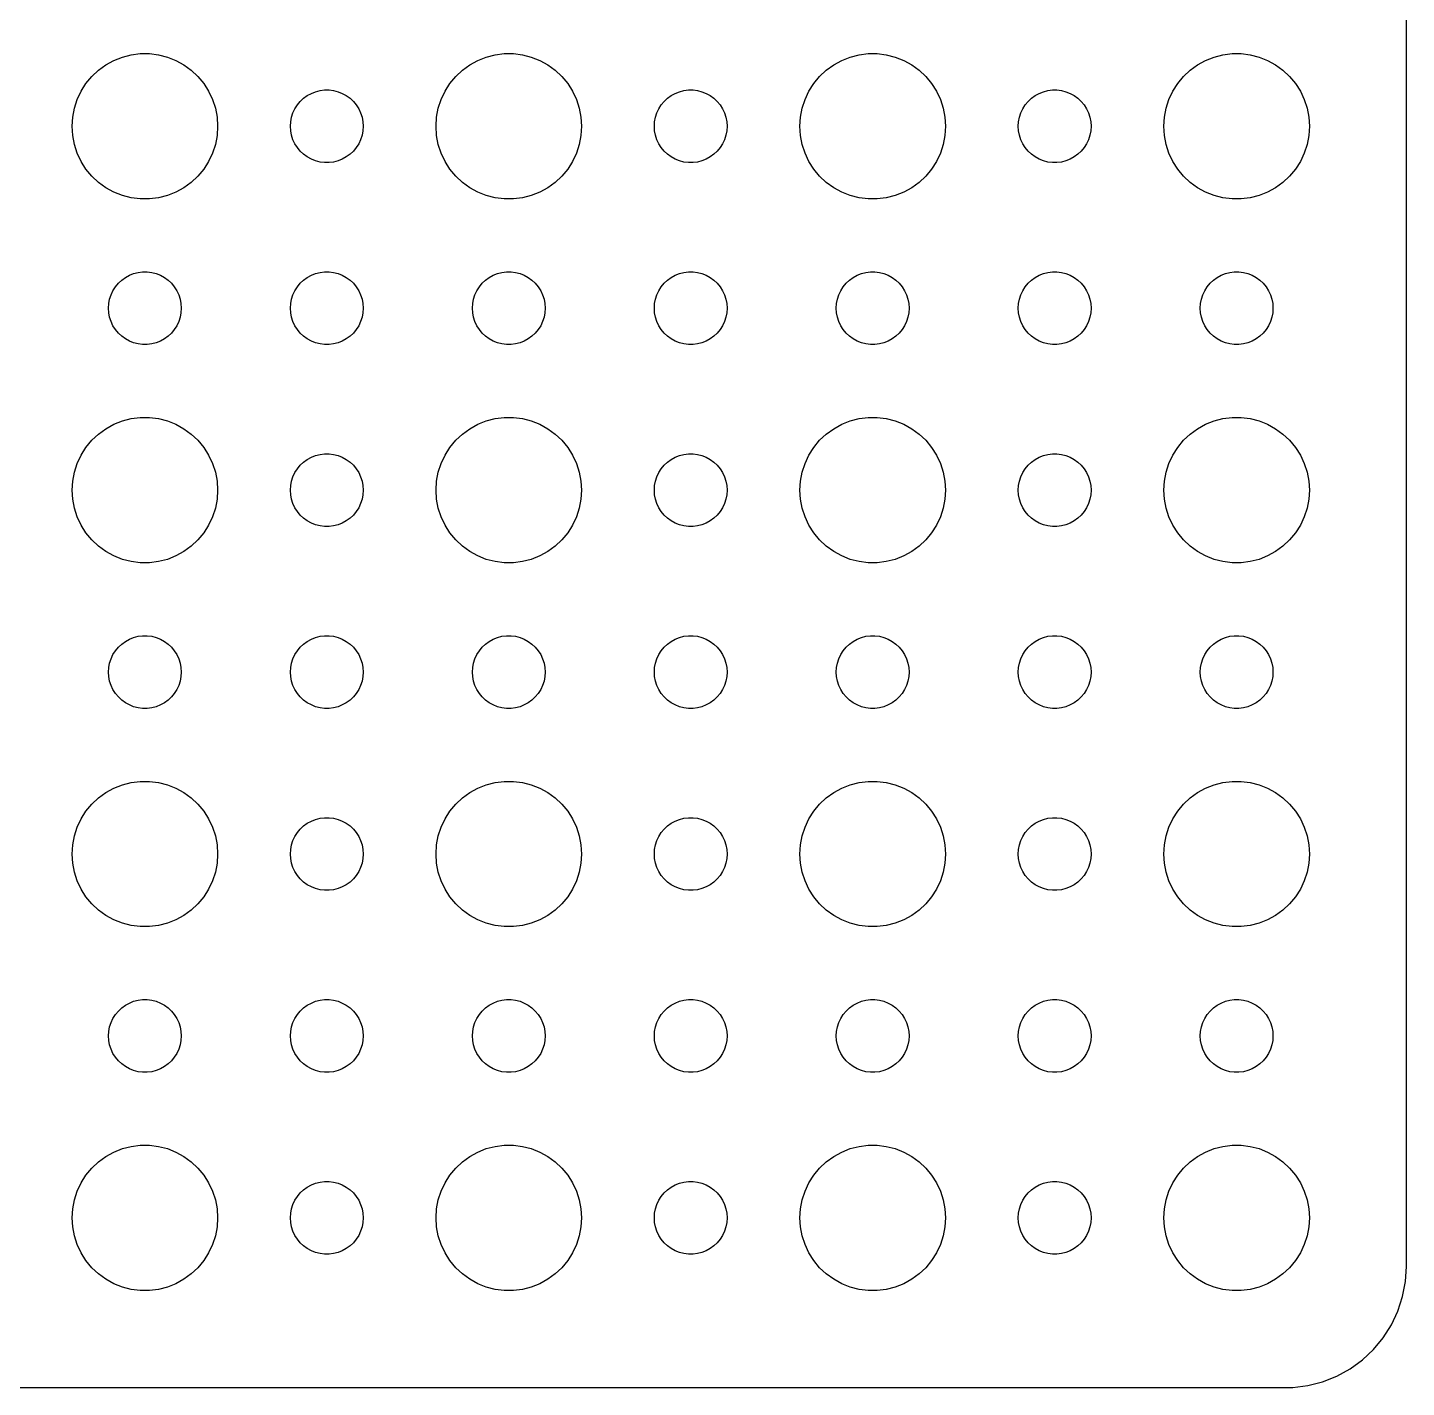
# Model space of a CAD drawing. Extents: x -112 to 112, y -112 to 112.
# Drawn here: x 55.2 to 112, y -112 to -55.9 of the extents above; entities that cross this region are included whole.
import ezdxf

# ---------------------------------------------------------------- set-up
doc = ezdxf.new("R2010")
doc.units = 0
doc.layers.get('0').update_dxf_attribs({"linetype": 'CONTINUOUS'})

msp = doc.modelspace()

# ---------------------------------------------------------------- linework, layer by layer
msp.add_lwpolyline([(-107.314, -111.99), (107.314, -111.99), (107.937, -111.911), (108.545, -111.755), (109.129, -111.524), (109.679, -111.222), (110.187, -110.853), (110.645, -110.423), (111.045, -109.939), (111.382, -109.409), (111.649, -108.841), (111.843, -108.243), (111.961, -107.627), (112, -107), (112, 107)])
for points in [[(59.8116, -62.9941), (59.4379, -62.9469), (59.0729, -62.8532), (58.7227, -62.7145), (58.3925, -62.533), (58.0877, -62.3115), (57.8131, -62.0536), (57.5729, -61.7634), (57.3711, -61.4453), (57.2107, -61.1044), (57.0943, -60.7461), (57.0237, -60.376), (57, -60), (57.0237, -59.624), (57.0943, -59.2539), (57.2107, -58.8956), (57.3711, -58.5547), (57.5729, -58.2366), (57.8131, -57.9464), (58.0877, -57.6885), (58.3925, -57.467), (58.7227, -57.2855), (59.0729, -57.1468), (59.4379, -57.0531), (59.8116, -57.0059), (60.1884, -57.0059), (60.5621, -57.0531), (60.9271, -57.1468), (61.2773, -57.2855), (61.6075, -57.467), (61.9123, -57.6885), (62.1869, -57.9464), (62.4271, -58.2366), (62.6289, -58.5547), (62.7893, -58.8956), (62.9057, -59.2539), (62.9763, -59.624), (63, -60), (62.9763, -60.376), (62.9057, -60.7461), (62.7893, -61.1044), (62.6289, -61.4453), (62.4271, -61.7634), (62.1869, -62.0536), (61.9123, -62.3115), (61.6075, -62.533), (61.2773, -62.7145), (60.9271, -62.8532), (60.5621, -62.9469), (60.1884, -62.9941)], [(74.8116, -62.9941), (74.4379, -62.9469), (74.0729, -62.8532), (73.7227, -62.7145), (73.3925, -62.533), (73.0877, -62.3115), (72.8131, -62.0536), (72.5729, -61.7634), (72.3711, -61.4453), (72.2107, -61.1044), (72.0943, -60.7461), (72.0237, -60.376), (72, -60), (72.0237, -59.624), (72.0943, -59.2539), (72.2107, -58.8956), (72.3711, -58.5547), (72.5729, -58.2366), (72.8131, -57.9464), (73.0877, -57.6885), (73.3925, -57.467), (73.7227, -57.2855), (74.0729, -57.1468), (74.4379, -57.0531), (74.8116, -57.0059), (75.1884, -57.0059), (75.5621, -57.0531), (75.9271, -57.1468), (76.2773, -57.2855), (76.6075, -57.467), (76.9123, -57.6885), (77.1869, -57.9464), (77.4271, -58.2366), (77.6289, -58.5547), (77.7893, -58.8956), (77.9057, -59.2539), (77.9763, -59.624), (78, -60), (77.9763, -60.376), (77.9057, -60.7461), (77.7893, -61.1044), (77.6289, -61.4453), (77.4271, -61.7634), (77.1869, -62.0536), (76.9123, -62.3115), (76.6075, -62.533), (76.2773, -62.7145), (75.9271, -62.8532), (75.5621, -62.9469), (75.1884, -62.9941)], [(89.8116, -62.9941), (89.4379, -62.9469), (89.0729, -62.8532), (88.7227, -62.7145), (88.3925, -62.533), (88.0877, -62.3115), (87.8131, -62.0536), (87.5729, -61.7634), (87.3711, -61.4453), (87.2107, -61.1044), (87.0943, -60.7461), (87.0237, -60.376), (87, -60), (87.0237, -59.624), (87.0943, -59.2539), (87.2107, -58.8956), (87.3711, -58.5547), (87.5729, -58.2366), (87.8131, -57.9464), (88.0877, -57.6885), (88.3925, -57.467), (88.7227, -57.2855), (89.0729, -57.1468), (89.4379, -57.0531), (89.8116, -57.0059), (90.1884, -57.0059), (90.5621, -57.0531), (90.9271, -57.1468), (91.2773, -57.2855), (91.6075, -57.467), (91.9123, -57.6885), (92.1869, -57.9464), (92.4271, -58.2366), (92.6289, -58.5547), (92.7893, -58.8956), (92.9057, -59.2539), (92.9763, -59.624), (93, -60), (92.9763, -60.376), (92.9057, -60.7461), (92.7893, -61.1044), (92.6289, -61.4453), (92.4271, -61.7634), (92.1869, -62.0536), (91.9123, -62.3115), (91.6075, -62.533), (91.2773, -62.7145), (90.9271, -62.8532), (90.5621, -62.9469), (90.1884, -62.9941)], [(104.812, -62.9941), (104.438, -62.9469), (104.073, -62.8532), (103.723, -62.7145), (103.393, -62.533), (103.088, -62.3115), (102.813, -62.0536), (102.573, -61.7634), (102.371, -61.4453), (102.211, -61.1044), (102.094, -60.7461), (102.024, -60.376), (102, -60), (102.024, -59.624), (102.094, -59.2539), (102.211, -58.8956), (102.371, -58.5547), (102.573, -58.2366), (102.813, -57.9464), (103.088, -57.6885), (103.393, -57.467), (103.723, -57.2855), (104.073, -57.1468), (104.438, -57.0531), (104.812, -57.0059), (105.188, -57.0059), (105.562, -57.0531), (105.927, -57.1468), (106.277, -57.2855), (106.607, -57.467), (106.912, -57.6885), (107.187, -57.9464), (107.427, -58.2366), (107.629, -58.5547), (107.789, -58.8956), (107.906, -59.2539), (107.976, -59.624), (108, -60), (107.976, -60.376), (107.906, -60.7461), (107.789, -61.1044), (107.629, -61.4453), (107.427, -61.7634), (107.187, -62.0536), (106.912, -62.3115), (106.607, -62.533), (106.277, -62.7145), (105.927, -62.8532), (105.562, -62.9469), (105.188, -62.9941)], [(67.4058, -61.497), (67.2189, -61.4734), (67.0365, -61.4266), (66.8613, -61.3572), (66.6963, -61.2665), (66.5439, -61.1558), (66.4065, -61.0268), (66.2865, -60.8817), (66.1855, -60.7226), (66.1053, -60.5522), (66.0471, -60.373), (66.0118, -60.188), (66, -60), (66.0118, -59.812), (66.0471, -59.627), (66.1053, -59.4478), (66.1855, -59.2774), (66.2865, -59.1183), (66.4065, -58.9732), (66.5439, -58.8442), (66.6963, -58.7335), (66.8613, -58.6428), (67.0365, -58.5734), (67.2189, -58.5266), (67.4058, -58.503), (67.5942, -58.503), (67.7811, -58.5266), (67.9635, -58.5734), (68.1387, -58.6428), (68.3037, -58.7335), (68.4561, -58.8442), (68.5935, -58.9732), (68.7135, -59.1183), (68.8145, -59.2774), (68.8947, -59.4478), (68.9529, -59.627), (68.9882, -59.812), (69, -60), (68.9882, -60.188), (68.9529, -60.373), (68.8947, -60.5522), (68.8145, -60.7226), (68.7135, -60.8817), (68.5935, -61.0268), (68.4561, -61.1558), (68.3037, -61.2665), (68.1387, -61.3572), (67.9635, -61.4266), (67.7811, -61.4734), (67.5942, -61.497)], [(82.4058, -61.497), (82.2189, -61.4734), (82.0365, -61.4266), (81.8613, -61.3572), (81.6963, -61.2665), (81.5439, -61.1558), (81.4065, -61.0268), (81.2865, -60.8817), (81.1855, -60.7226), (81.1053, -60.5522), (81.0471, -60.373), (81.0118, -60.188), (81, -60), (81.0118, -59.812), (81.0471, -59.627), (81.1053, -59.4478), (81.1855, -59.2774), (81.2865, -59.1183), (81.4065, -58.9732), (81.5439, -58.8442), (81.6963, -58.7335), (81.8613, -58.6428), (82.0365, -58.5734), (82.2189, -58.5266), (82.4058, -58.503), (82.5942, -58.503), (82.7811, -58.5266), (82.9635, -58.5734), (83.1387, -58.6428), (83.3037, -58.7335), (83.4561, -58.8442), (83.5935, -58.9732), (83.7135, -59.1183), (83.8145, -59.2774), (83.8947, -59.4478), (83.9529, -59.627), (83.9882, -59.812), (84, -60), (83.9882, -60.188), (83.9529, -60.373), (83.8947, -60.5522), (83.8145, -60.7226), (83.7135, -60.8817), (83.5935, -61.0268), (83.4561, -61.1558), (83.3037, -61.2665), (83.1387, -61.3572), (82.9635, -61.4266), (82.7811, -61.4734), (82.5942, -61.497)], [(97.4058, -61.497), (97.2189, -61.4734), (97.0365, -61.4266), (96.8613, -61.3572), (96.6963, -61.2665), (96.5439, -61.1558), (96.4065, -61.0268), (96.2865, -60.8817), (96.1855, -60.7226), (96.1053, -60.5522), (96.0471, -60.373), (96.0118, -60.188), (96, -60), (96.0118, -59.812), (96.0471, -59.627), (96.1053, -59.4478), (96.1855, -59.2774), (96.2865, -59.1183), (96.4065, -58.9732), (96.5439, -58.8442), (96.6963, -58.7335), (96.8613, -58.6428), (97.0365, -58.5734), (97.2189, -58.5266), (97.4058, -58.503), (97.5942, -58.503), (97.7811, -58.5266), (97.9635, -58.5734), (98.1387, -58.6428), (98.3037, -58.7335), (98.4561, -58.8442), (98.5935, -58.9732), (98.7135, -59.1183), (98.8145, -59.2774), (98.8947, -59.4478), (98.9529, -59.627), (98.9882, -59.812), (99, -60), (98.9882, -60.188), (98.9529, -60.373), (98.8947, -60.5522), (98.8145, -60.7226), (98.7135, -60.8817), (98.5935, -61.0268), (98.4561, -61.1558), (98.3037, -61.2665), (98.1387, -61.3572), (97.9635, -61.4266), (97.7811, -61.4734), (97.5942, -61.497)], [(59.9058, -68.997), (59.7189, -68.9734), (59.5365, -68.9266), (59.3613, -68.8572), (59.1963, -68.7665), (59.0439, -68.6558), (58.9065, -68.5268), (58.7865, -68.3817), (58.6855, -68.2226), (58.6053, -68.0522), (58.5471, -67.873), (58.5118, -67.688), (58.5, -67.5), (58.5118, -67.312), (58.5471, -67.127), (58.6053, -66.9478), (58.6855, -66.7774), (58.7865, -66.6183), (58.9065, -66.4732), (59.0439, -66.3442), (59.1963, -66.2335), (59.3613, -66.1428), (59.5365, -66.0734), (59.7189, -66.0266), (59.9058, -66.003), (60.0942, -66.003), (60.2811, -66.0266), (60.4635, -66.0734), (60.6387, -66.1428), (60.8037, -66.2335), (60.9561, -66.3442), (61.0935, -66.4732), (61.2135, -66.6183), (61.3145, -66.7774), (61.3947, -66.9478), (61.4529, -67.127), (61.4882, -67.312), (61.5, -67.5), (61.4882, -67.688), (61.4529, -67.873), (61.3947, -68.0522), (61.3145, -68.2226), (61.2135, -68.3817), (61.0935, -68.5268), (60.9561, -68.6558), (60.8037, -68.7665), (60.6387, -68.8572), (60.4635, -68.9266), (60.2811, -68.9734), (60.0942, -68.997)], [(67.4058, -68.997), (67.2189, -68.9734), (67.0365, -68.9266), (66.8613, -68.8572), (66.6963, -68.7665), (66.5439, -68.6558), (66.4065, -68.5268), (66.2865, -68.3817), (66.1855, -68.2226), (66.1053, -68.0522), (66.0471, -67.873), (66.0118, -67.688), (66, -67.5), (66.0118, -67.312), (66.0471, -67.127), (66.1053, -66.9478), (66.1855, -66.7774), (66.2865, -66.6183), (66.4065, -66.4732), (66.5439, -66.3442), (66.6963, -66.2335), (66.8613, -66.1428), (67.0365, -66.0734), (67.2189, -66.0266), (67.4058, -66.003), (67.5942, -66.003), (67.7811, -66.0266), (67.9635, -66.0734), (68.1387, -66.1428), (68.3037, -66.2335), (68.4561, -66.3442), (68.5935, -66.4732), (68.7135, -66.6183), (68.8145, -66.7774), (68.8947, -66.9478), (68.9529, -67.127), (68.9882, -67.312), (69, -67.5), (68.9882, -67.688), (68.9529, -67.873), (68.8947, -68.0522), (68.8145, -68.2226), (68.7135, -68.3817), (68.5935, -68.5268), (68.4561, -68.6558), (68.3037, -68.7665), (68.1387, -68.8572), (67.9635, -68.9266), (67.7811, -68.9734), (67.5942, -68.997)], [(74.9058, -68.997), (74.7189, -68.9734), (74.5365, -68.9266), (74.3613, -68.8572), (74.1963, -68.7665), (74.0439, -68.6558), (73.9065, -68.5268), (73.7865, -68.3817), (73.6855, -68.2226), (73.6053, -68.0522), (73.5471, -67.873), (73.5118, -67.688), (73.5, -67.5), (73.5118, -67.312), (73.5471, -67.127), (73.6053, -66.9478), (73.6855, -66.7774), (73.7865, -66.6183), (73.9065, -66.4732), (74.0439, -66.3442), (74.1963, -66.2335), (74.3613, -66.1428), (74.5365, -66.0734), (74.7189, -66.0266), (74.9058, -66.003), (75.0942, -66.003), (75.2811, -66.0266), (75.4635, -66.0734), (75.6387, -66.1428), (75.8037, -66.2335), (75.9561, -66.3442), (76.0935, -66.4732), (76.2135, -66.6183), (76.3145, -66.7774), (76.3947, -66.9478), (76.4529, -67.127), (76.4882, -67.312), (76.5, -67.5), (76.4882, -67.688), (76.4529, -67.873), (76.3947, -68.0522), (76.3145, -68.2226), (76.2135, -68.3817), (76.0935, -68.5268), (75.9561, -68.6558), (75.8037, -68.7665), (75.6387, -68.8572), (75.4635, -68.9266), (75.2811, -68.9734), (75.0942, -68.997)], [(82.4058, -68.997), (82.2189, -68.9734), (82.0365, -68.9266), (81.8613, -68.8572), (81.6963, -68.7665), (81.5439, -68.6558), (81.4065, -68.5268), (81.2865, -68.3817), (81.1855, -68.2226), (81.1053, -68.0522), (81.0471, -67.873), (81.0118, -67.688), (81, -67.5), (81.0118, -67.312), (81.0471, -67.127), (81.1053, -66.9478), (81.1855, -66.7774), (81.2865, -66.6183), (81.4065, -66.4732), (81.5439, -66.3442), (81.6963, -66.2335), (81.8613, -66.1428), (82.0365, -66.0734), (82.2189, -66.0266), (82.4058, -66.003), (82.5942, -66.003), (82.7811, -66.0266), (82.9635, -66.0734), (83.1387, -66.1428), (83.3037, -66.2335), (83.4561, -66.3442), (83.5935, -66.4732), (83.7135, -66.6183), (83.8145, -66.7774), (83.8947, -66.9478), (83.9529, -67.127), (83.9882, -67.312), (84, -67.5), (83.9882, -67.688), (83.9529, -67.873), (83.8947, -68.0522), (83.8145, -68.2226), (83.7135, -68.3817), (83.5935, -68.5268), (83.4561, -68.6558), (83.3037, -68.7665), (83.1387, -68.8572), (82.9635, -68.9266), (82.7811, -68.9734), (82.5942, -68.997)], [(89.9058, -68.997), (89.7189, -68.9734), (89.5365, -68.9266), (89.3613, -68.8572), (89.1963, -68.7665), (89.0439, -68.6558), (88.9065, -68.5268), (88.7865, -68.3817), (88.6855, -68.2226), (88.6053, -68.0522), (88.5471, -67.873), (88.5118, -67.688), (88.5, -67.5), (88.5118, -67.312), (88.5471, -67.127), (88.6053, -66.9478), (88.6855, -66.7774), (88.7865, -66.6183), (88.9065, -66.4732), (89.0439, -66.3442), (89.1963, -66.2335), (89.3613, -66.1428), (89.5365, -66.0734), (89.7189, -66.0266), (89.9058, -66.003), (90.0942, -66.003), (90.2811, -66.0266), (90.4635, -66.0734), (90.6387, -66.1428), (90.8037, -66.2335), (90.9561, -66.3442), (91.0935, -66.4732), (91.2135, -66.6183), (91.3145, -66.7774), (91.3947, -66.9478), (91.4529, -67.127), (91.4882, -67.312), (91.5, -67.5), (91.4882, -67.688), (91.4529, -67.873), (91.3947, -68.0522), (91.3145, -68.2226), (91.2135, -68.3817), (91.0935, -68.5268), (90.9561, -68.6558), (90.8037, -68.7665), (90.6387, -68.8572), (90.4635, -68.9266), (90.2811, -68.9734), (90.0942, -68.997)], [(97.4058, -68.997), (97.2189, -68.9734), (97.0365, -68.9266), (96.8613, -68.8572), (96.6963, -68.7665), (96.5439, -68.6558), (96.4065, -68.5268), (96.2865, -68.3817), (96.1855, -68.2226), (96.1053, -68.0522), (96.0471, -67.873), (96.0118, -67.688), (96, -67.5), (96.0118, -67.312), (96.0471, -67.127), (96.1053, -66.9478), (96.1855, -66.7774), (96.2865, -66.6183), (96.4065, -66.4732), (96.5439, -66.3442), (96.6963, -66.2335), (96.8613, -66.1428), (97.0365, -66.0734), (97.2189, -66.0266), (97.4058, -66.003), (97.5942, -66.003), (97.7811, -66.0266), (97.9635, -66.0734), (98.1387, -66.1428), (98.3037, -66.2335), (98.4561, -66.3442), (98.5935, -66.4732), (98.7135, -66.6183), (98.8145, -66.7774), (98.8947, -66.9478), (98.9529, -67.127), (98.9882, -67.312), (99, -67.5), (98.9882, -67.688), (98.9529, -67.873), (98.8947, -68.0522), (98.8145, -68.2226), (98.7135, -68.3817), (98.5935, -68.5268), (98.4561, -68.6558), (98.3037, -68.7665), (98.1387, -68.8572), (97.9635, -68.9266), (97.7811, -68.9734), (97.5942, -68.997)], [(104.906, -68.997), (104.719, -68.9734), (104.536, -68.9266), (104.361, -68.8572), (104.196, -68.7665), (104.044, -68.6558), (103.907, -68.5268), (103.786, -68.3817), (103.686, -68.2226), (103.605, -68.0522), (103.547, -67.873), (103.512, -67.688), (103.5, -67.5), (103.512, -67.312), (103.547, -67.127), (103.605, -66.9478), (103.686, -66.7774), (103.786, -66.6183), (103.907, -66.4732), (104.044, -66.3442), (104.196, -66.2335), (104.361, -66.1428), (104.536, -66.0734), (104.719, -66.0266), (104.906, -66.003), (105.094, -66.003), (105.281, -66.0266), (105.464, -66.0734), (105.639, -66.1428), (105.804, -66.2335), (105.956, -66.3442), (106.093, -66.4732), (106.214, -66.6183), (106.314, -66.7774), (106.395, -66.9478), (106.453, -67.127), (106.488, -67.312), (106.5, -67.5), (106.488, -67.688), (106.453, -67.873), (106.395, -68.0522), (106.314, -68.2226), (106.214, -68.3817), (106.093, -68.5268), (105.956, -68.6558), (105.804, -68.7665), (105.639, -68.8572), (105.464, -68.9266), (105.281, -68.9734), (105.094, -68.997)], [(59.8116, -77.9941), (59.4379, -77.9469), (59.0729, -77.8532), (58.7227, -77.7145), (58.3925, -77.533), (58.0877, -77.3115), (57.8131, -77.0536), (57.5729, -76.7634), (57.3711, -76.4453), (57.2107, -76.1044), (57.0943, -75.7461), (57.0237, -75.376), (57, -75), (57.0237, -74.624), (57.0943, -74.2539), (57.2107, -73.8956), (57.3711, -73.5547), (57.5729, -73.2366), (57.8131, -72.9464), (58.0877, -72.6885), (58.3925, -72.467), (58.7227, -72.2855), (59.0729, -72.1468), (59.4379, -72.0531), (59.8116, -72.0059), (60.1884, -72.0059), (60.5621, -72.0531), (60.9271, -72.1468), (61.2773, -72.2855), (61.6075, -72.467), (61.9123, -72.6885), (62.1869, -72.9464), (62.4271, -73.2366), (62.6289, -73.5547), (62.7893, -73.8956), (62.9057, -74.2539), (62.9763, -74.624), (63, -75), (62.9763, -75.376), (62.9057, -75.7461), (62.7893, -76.1044), (62.6289, -76.4453), (62.4271, -76.7634), (62.1869, -77.0536), (61.9123, -77.3115), (61.6075, -77.533), (61.2773, -77.7145), (60.9271, -77.8532), (60.5621, -77.9469), (60.1884, -77.9941)], [(74.8116, -77.9941), (74.4379, -77.9469), (74.0729, -77.8532), (73.7227, -77.7145), (73.3925, -77.533), (73.0877, -77.3115), (72.8131, -77.0536), (72.5729, -76.7634), (72.3711, -76.4453), (72.2107, -76.1044), (72.0943, -75.7461), (72.0237, -75.376), (72, -75), (72.0237, -74.624), (72.0943, -74.2539), (72.2107, -73.8956), (72.3711, -73.5547), (72.5729, -73.2366), (72.8131, -72.9464), (73.0877, -72.6885), (73.3925, -72.467), (73.7227, -72.2855), (74.0729, -72.1468), (74.4379, -72.0531), (74.8116, -72.0059), (75.1884, -72.0059), (75.5621, -72.0531), (75.9271, -72.1468), (76.2773, -72.2855), (76.6075, -72.467), (76.9123, -72.6885), (77.1869, -72.9464), (77.4271, -73.2366), (77.6289, -73.5547), (77.7893, -73.8956), (77.9057, -74.2539), (77.9763, -74.624), (78, -75), (77.9763, -75.376), (77.9057, -75.7461), (77.7893, -76.1044), (77.6289, -76.4453), (77.4271, -76.7634), (77.1869, -77.0536), (76.9123, -77.3115), (76.6075, -77.533), (76.2773, -77.7145), (75.9271, -77.8532), (75.5621, -77.9469), (75.1884, -77.9941)], [(89.8116, -77.9941), (89.4379, -77.9469), (89.0729, -77.8532), (88.7227, -77.7145), (88.3925, -77.533), (88.0877, -77.3115), (87.8131, -77.0536), (87.5729, -76.7634), (87.3711, -76.4453), (87.2107, -76.1044), (87.0943, -75.7461), (87.0237, -75.376), (87, -75), (87.0237, -74.624), (87.0943, -74.2539), (87.2107, -73.8956), (87.3711, -73.5547), (87.5729, -73.2366), (87.8131, -72.9464), (88.0877, -72.6885), (88.3925, -72.467), (88.7227, -72.2855), (89.0729, -72.1468), (89.4379, -72.0531), (89.8116, -72.0059), (90.1884, -72.0059), (90.5621, -72.0531), (90.9271, -72.1468), (91.2773, -72.2855), (91.6075, -72.467), (91.9123, -72.6885), (92.1869, -72.9464), (92.4271, -73.2366), (92.6289, -73.5547), (92.7893, -73.8956), (92.9057, -74.2539), (92.9763, -74.624), (93, -75), (92.9763, -75.376), (92.9057, -75.7461), (92.7893, -76.1044), (92.6289, -76.4453), (92.4271, -76.7634), (92.1869, -77.0536), (91.9123, -77.3115), (91.6075, -77.533), (91.2773, -77.7145), (90.9271, -77.8532), (90.5621, -77.9469), (90.1884, -77.9941)], [(104.812, -77.9941), (104.438, -77.9469), (104.073, -77.8532), (103.723, -77.7145), (103.393, -77.533), (103.088, -77.3115), (102.813, -77.0536), (102.573, -76.7634), (102.371, -76.4453), (102.211, -76.1044), (102.094, -75.7461), (102.024, -75.376), (102, -75), (102.024, -74.624), (102.094, -74.2539), (102.211, -73.8956), (102.371, -73.5547), (102.573, -73.2366), (102.813, -72.9464), (103.088, -72.6885), (103.393, -72.467), (103.723, -72.2855), (104.073, -72.1468), (104.438, -72.0531), (104.812, -72.0059), (105.188, -72.0059), (105.562, -72.0531), (105.927, -72.1468), (106.277, -72.2855), (106.607, -72.467), (106.912, -72.6885), (107.187, -72.9464), (107.427, -73.2366), (107.629, -73.5547), (107.789, -73.8956), (107.906, -74.2539), (107.976, -74.624), (108, -75), (107.976, -75.376), (107.906, -75.7461), (107.789, -76.1044), (107.629, -76.4453), (107.427, -76.7634), (107.187, -77.0536), (106.912, -77.3115), (106.607, -77.533), (106.277, -77.7145), (105.927, -77.8532), (105.562, -77.9469), (105.188, -77.9941)], [(67.4058, -76.497), (67.2189, -76.4734), (67.0365, -76.4266), (66.8613, -76.3572), (66.6963, -76.2665), (66.5439, -76.1558), (66.4065, -76.0268), (66.2865, -75.8817), (66.1855, -75.7226), (66.1053, -75.5522), (66.0471, -75.373), (66.0118, -75.188), (66, -75), (66.0118, -74.812), (66.0471, -74.627), (66.1053, -74.4478), (66.1855, -74.2774), (66.2865, -74.1183), (66.4065, -73.9732), (66.5439, -73.8442), (66.6963, -73.7335), (66.8613, -73.6428), (67.0365, -73.5734), (67.2189, -73.5266), (67.4058, -73.503), (67.5942, -73.503), (67.7811, -73.5266), (67.9635, -73.5734), (68.1387, -73.6428), (68.3037, -73.7335), (68.4561, -73.8442), (68.5935, -73.9732), (68.7135, -74.1183), (68.8145, -74.2774), (68.8947, -74.4478), (68.9529, -74.627), (68.9882, -74.812), (69, -75), (68.9882, -75.188), (68.9529, -75.373), (68.8947, -75.5522), (68.8145, -75.7226), (68.7135, -75.8817), (68.5935, -76.0268), (68.4561, -76.1558), (68.3037, -76.2665), (68.1387, -76.3572), (67.9635, -76.4266), (67.7811, -76.4734), (67.5942, -76.497)], [(82.4058, -76.497), (82.2189, -76.4734), (82.0365, -76.4266), (81.8613, -76.3572), (81.6963, -76.2665), (81.5439, -76.1558), (81.4065, -76.0268), (81.2865, -75.8817), (81.1855, -75.7226), (81.1053, -75.5522), (81.0471, -75.373), (81.0118, -75.188), (81, -75), (81.0118, -74.812), (81.0471, -74.627), (81.1053, -74.4478), (81.1855, -74.2774), (81.2865, -74.1183), (81.4065, -73.9732), (81.5439, -73.8442), (81.6963, -73.7335), (81.8613, -73.6428), (82.0365, -73.5734), (82.2189, -73.5266), (82.4058, -73.503), (82.5942, -73.503), (82.7811, -73.5266), (82.9635, -73.5734), (83.1387, -73.6428), (83.3037, -73.7335), (83.4561, -73.8442), (83.5935, -73.9732), (83.7135, -74.1183), (83.8145, -74.2774), (83.8947, -74.4478), (83.9529, -74.627), (83.9882, -74.812), (84, -75), (83.9882, -75.188), (83.9529, -75.373), (83.8947, -75.5522), (83.8145, -75.7226), (83.7135, -75.8817), (83.5935, -76.0268), (83.4561, -76.1558), (83.3037, -76.2665), (83.1387, -76.3572), (82.9635, -76.4266), (82.7811, -76.4734), (82.5942, -76.497)], [(97.4058, -76.497), (97.2189, -76.4734), (97.0365, -76.4266), (96.8613, -76.3572), (96.6963, -76.2665), (96.5439, -76.1558), (96.4065, -76.0268), (96.2865, -75.8817), (96.1855, -75.7226), (96.1053, -75.5522), (96.0471, -75.373), (96.0118, -75.188), (96, -75), (96.0118, -74.812), (96.0471, -74.627), (96.1053, -74.4478), (96.1855, -74.2774), (96.2865, -74.1183), (96.4065, -73.9732), (96.5439, -73.8442), (96.6963, -73.7335), (96.8613, -73.6428), (97.0365, -73.5734), (97.2189, -73.5266), (97.4058, -73.503), (97.5942, -73.503), (97.7811, -73.5266), (97.9635, -73.5734), (98.1387, -73.6428), (98.3037, -73.7335), (98.4561, -73.8442), (98.5935, -73.9732), (98.7135, -74.1183), (98.8145, -74.2774), (98.8947, -74.4478), (98.9529, -74.627), (98.9882, -74.812), (99, -75), (98.9882, -75.188), (98.9529, -75.373), (98.8947, -75.5522), (98.8145, -75.7226), (98.7135, -75.8817), (98.5935, -76.0268), (98.4561, -76.1558), (98.3037, -76.2665), (98.1387, -76.3572), (97.9635, -76.4266), (97.7811, -76.4734), (97.5942, -76.497)], [(59.9058, -83.997), (59.7189, -83.9734), (59.5365, -83.9266), (59.3613, -83.8572), (59.1963, -83.7665), (59.0439, -83.6558), (58.9065, -83.5268), (58.7865, -83.3817), (58.6855, -83.2226), (58.6053, -83.0522), (58.5471, -82.873), (58.5118, -82.688), (58.5, -82.5), (58.5118, -82.312), (58.5471, -82.127), (58.6053, -81.9478), (58.6855, -81.7774), (58.7865, -81.6183), (58.9065, -81.4732), (59.0439, -81.3442), (59.1963, -81.2335), (59.3613, -81.1428), (59.5365, -81.0734), (59.7189, -81.0266), (59.9058, -81.003), (60.0942, -81.003), (60.2811, -81.0266), (60.4635, -81.0734), (60.6387, -81.1428), (60.8037, -81.2335), (60.9561, -81.3442), (61.0935, -81.4732), (61.2135, -81.6183), (61.3145, -81.7774), (61.3947, -81.9478), (61.4529, -82.127), (61.4882, -82.312), (61.5, -82.5), (61.4882, -82.688), (61.4529, -82.873), (61.3947, -83.0522), (61.3145, -83.2226), (61.2135, -83.3817), (61.0935, -83.5268), (60.9561, -83.6558), (60.8037, -83.7665), (60.6387, -83.8572), (60.4635, -83.9266), (60.2811, -83.9734), (60.0942, -83.997)], [(67.4058, -83.997), (67.2189, -83.9734), (67.0365, -83.9266), (66.8613, -83.8572), (66.6963, -83.7665), (66.5439, -83.6558), (66.4065, -83.5268), (66.2865, -83.3817), (66.1855, -83.2226), (66.1053, -83.0522), (66.0471, -82.873), (66.0118, -82.688), (66, -82.5), (66.0118, -82.312), (66.0471, -82.127), (66.1053, -81.9478), (66.1855, -81.7774), (66.2865, -81.6183), (66.4065, -81.4732), (66.5439, -81.3442), (66.6963, -81.2335), (66.8613, -81.1428), (67.0365, -81.0734), (67.2189, -81.0266), (67.4058, -81.003), (67.5942, -81.003), (67.7811, -81.0266), (67.9635, -81.0734), (68.1387, -81.1428), (68.3037, -81.2335), (68.4561, -81.3442), (68.5935, -81.4732), (68.7135, -81.6183), (68.8145, -81.7774), (68.8947, -81.9478), (68.9529, -82.127), (68.9882, -82.312), (69, -82.5), (68.9882, -82.688), (68.9529, -82.873), (68.8947, -83.0522), (68.8145, -83.2226), (68.7135, -83.3817), (68.5935, -83.5268), (68.4561, -83.6558), (68.3037, -83.7665), (68.1387, -83.8572), (67.9635, -83.9266), (67.7811, -83.9734), (67.5942, -83.997)], [(74.9058, -83.997), (74.7189, -83.9734), (74.5365, -83.9266), (74.3613, -83.8572), (74.1963, -83.7665), (74.0439, -83.6558), (73.9065, -83.5268), (73.7865, -83.3817), (73.6855, -83.2226), (73.6053, -83.0522), (73.5471, -82.873), (73.5118, -82.688), (73.5, -82.5), (73.5118, -82.312), (73.5471, -82.127), (73.6053, -81.9478), (73.6855, -81.7774), (73.7865, -81.6183), (73.9065, -81.4732), (74.0439, -81.3442), (74.1963, -81.2335), (74.3613, -81.1428), (74.5365, -81.0734), (74.7189, -81.0266), (74.9058, -81.003), (75.0942, -81.003), (75.2811, -81.0266), (75.4635, -81.0734), (75.6387, -81.1428), (75.8037, -81.2335), (75.9561, -81.3442), (76.0935, -81.4732), (76.2135, -81.6183), (76.3145, -81.7774), (76.3947, -81.9478), (76.4529, -82.127), (76.4882, -82.312), (76.5, -82.5), (76.4882, -82.688), (76.4529, -82.873), (76.3947, -83.0522), (76.3145, -83.2226), (76.2135, -83.3817), (76.0935, -83.5268), (75.9561, -83.6558), (75.8037, -83.7665), (75.6387, -83.8572), (75.4635, -83.9266), (75.2811, -83.9734), (75.0942, -83.997)], [(82.4058, -83.997), (82.2189, -83.9734), (82.0365, -83.9266), (81.8613, -83.8572), (81.6963, -83.7665), (81.5439, -83.6558), (81.4065, -83.5268), (81.2865, -83.3817), (81.1855, -83.2226), (81.1053, -83.0522), (81.0471, -82.873), (81.0118, -82.688), (81, -82.5), (81.0118, -82.312), (81.0471, -82.127), (81.1053, -81.9478), (81.1855, -81.7774), (81.2865, -81.6183), (81.4065, -81.4732), (81.5439, -81.3442), (81.6963, -81.2335), (81.8613, -81.1428), (82.0365, -81.0734), (82.2189, -81.0266), (82.4058, -81.003), (82.5942, -81.003), (82.7811, -81.0266), (82.9635, -81.0734), (83.1387, -81.1428), (83.3037, -81.2335), (83.4561, -81.3442), (83.5935, -81.4732), (83.7135, -81.6183), (83.8145, -81.7774), (83.8947, -81.9478), (83.9529, -82.127), (83.9882, -82.312), (84, -82.5), (83.9882, -82.688), (83.9529, -82.873), (83.8947, -83.0522), (83.8145, -83.2226), (83.7135, -83.3817), (83.5935, -83.5268), (83.4561, -83.6558), (83.3037, -83.7665), (83.1387, -83.8572), (82.9635, -83.9266), (82.7811, -83.9734), (82.5942, -83.997)], [(89.9058, -83.997), (89.7189, -83.9734), (89.5365, -83.9266), (89.3613, -83.8572), (89.1963, -83.7665), (89.0439, -83.6558), (88.9065, -83.5268), (88.7865, -83.3817), (88.6855, -83.2226), (88.6053, -83.0522), (88.5471, -82.873), (88.5118, -82.688), (88.5, -82.5), (88.5118, -82.312), (88.5471, -82.127), (88.6053, -81.9478), (88.6855, -81.7774), (88.7865, -81.6183), (88.9065, -81.4732), (89.0439, -81.3442), (89.1963, -81.2335), (89.3613, -81.1428), (89.5365, -81.0734), (89.7189, -81.0266), (89.9058, -81.003), (90.0942, -81.003), (90.2811, -81.0266), (90.4635, -81.0734), (90.6387, -81.1428), (90.8037, -81.2335), (90.9561, -81.3442), (91.0935, -81.4732), (91.2135, -81.6183), (91.3145, -81.7774), (91.3947, -81.9478), (91.4529, -82.127), (91.4882, -82.312), (91.5, -82.5), (91.4882, -82.688), (91.4529, -82.873), (91.3947, -83.0522), (91.3145, -83.2226), (91.2135, -83.3817), (91.0935, -83.5268), (90.9561, -83.6558), (90.8037, -83.7665), (90.6387, -83.8572), (90.4635, -83.9266), (90.2811, -83.9734), (90.0942, -83.997)], [(97.4058, -83.997), (97.2189, -83.9734), (97.0365, -83.9266), (96.8613, -83.8572), (96.6963, -83.7665), (96.5439, -83.6558), (96.4065, -83.5268), (96.2865, -83.3817), (96.1855, -83.2226), (96.1053, -83.0522), (96.0471, -82.873), (96.0118, -82.688), (96, -82.5), (96.0118, -82.312), (96.0471, -82.127), (96.1053, -81.9478), (96.1855, -81.7774), (96.2865, -81.6183), (96.4065, -81.4732), (96.5439, -81.3442), (96.6963, -81.2335), (96.8613, -81.1428), (97.0365, -81.0734), (97.2189, -81.0266), (97.4058, -81.003), (97.5942, -81.003), (97.7811, -81.0266), (97.9635, -81.0734), (98.1387, -81.1428), (98.3037, -81.2335), (98.4561, -81.3442), (98.5935, -81.4732), (98.7135, -81.6183), (98.8145, -81.7774), (98.8947, -81.9478), (98.9529, -82.127), (98.9882, -82.312), (99, -82.5), (98.9882, -82.688), (98.9529, -82.873), (98.8947, -83.0522), (98.8145, -83.2226), (98.7135, -83.3817), (98.5935, -83.5268), (98.4561, -83.6558), (98.3037, -83.7665), (98.1387, -83.8572), (97.9635, -83.9266), (97.7811, -83.9734), (97.5942, -83.997)], [(104.906, -83.997), (104.719, -83.9734), (104.536, -83.9266), (104.361, -83.8572), (104.196, -83.7665), (104.044, -83.6558), (103.907, -83.5268), (103.786, -83.3817), (103.686, -83.2226), (103.605, -83.0522), (103.547, -82.873), (103.512, -82.688), (103.5, -82.5), (103.512, -82.312), (103.547, -82.127), (103.605, -81.9478), (103.686, -81.7774), (103.786, -81.6183), (103.907, -81.4732), (104.044, -81.3442), (104.196, -81.2335), (104.361, -81.1428), (104.536, -81.0734), (104.719, -81.0266), (104.906, -81.003), (105.094, -81.003), (105.281, -81.0266), (105.464, -81.0734), (105.639, -81.1428), (105.804, -81.2335), (105.956, -81.3442), (106.093, -81.4732), (106.214, -81.6183), (106.314, -81.7774), (106.395, -81.9478), (106.453, -82.127), (106.488, -82.312), (106.5, -82.5), (106.488, -82.688), (106.453, -82.873), (106.395, -83.0522), (106.314, -83.2226), (106.214, -83.3817), (106.093, -83.5268), (105.956, -83.6558), (105.804, -83.7665), (105.639, -83.8572), (105.464, -83.9266), (105.281, -83.9734), (105.094, -83.997)], [(59.8116, -92.9941), (59.4379, -92.9469), (59.0729, -92.8532), (58.7227, -92.7145), (58.3925, -92.533), (58.0877, -92.3115), (57.8131, -92.0536), (57.5729, -91.7634), (57.3711, -91.4453), (57.2107, -91.1044), (57.0943, -90.7461), (57.0237, -90.376), (57, -90), (57.0237, -89.624), (57.0943, -89.2539), (57.2107, -88.8956), (57.3711, -88.5547), (57.5729, -88.2366), (57.8131, -87.9464), (58.0877, -87.6885), (58.3925, -87.467), (58.7227, -87.2855), (59.0729, -87.1468), (59.4379, -87.0531), (59.8116, -87.0059), (60.1884, -87.0059), (60.5621, -87.0531), (60.9271, -87.1468), (61.2773, -87.2855), (61.6075, -87.467), (61.9123, -87.6885), (62.1869, -87.9464), (62.4271, -88.2366), (62.6289, -88.5547), (62.7893, -88.8956), (62.9057, -89.2539), (62.9763, -89.624), (63, -90), (62.9763, -90.376), (62.9057, -90.7461), (62.7893, -91.1044), (62.6289, -91.4453), (62.4271, -91.7634), (62.1869, -92.0536), (61.9123, -92.3115), (61.6075, -92.533), (61.2773, -92.7145), (60.9271, -92.8532), (60.5621, -92.9469), (60.1884, -92.9941)], [(74.8116, -92.9941), (74.4379, -92.9469), (74.0729, -92.8532), (73.7227, -92.7145), (73.3925, -92.533), (73.0877, -92.3115), (72.8131, -92.0536), (72.5729, -91.7634), (72.3711, -91.4453), (72.2107, -91.1044), (72.0943, -90.7461), (72.0237, -90.376), (72, -90), (72.0237, -89.624), (72.0943, -89.2539), (72.2107, -88.8956), (72.3711, -88.5547), (72.5729, -88.2366), (72.8131, -87.9464), (73.0877, -87.6885), (73.3925, -87.467), (73.7227, -87.2855), (74.0729, -87.1468), (74.4379, -87.0531), (74.8116, -87.0059), (75.1884, -87.0059), (75.5621, -87.0531), (75.9271, -87.1468), (76.2773, -87.2855), (76.6075, -87.467), (76.9123, -87.6885), (77.1869, -87.9464), (77.4271, -88.2366), (77.6289, -88.5547), (77.7893, -88.8956), (77.9057, -89.2539), (77.9763, -89.624), (78, -90), (77.9763, -90.376), (77.9057, -90.7461), (77.7893, -91.1044), (77.6289, -91.4453), (77.4271, -91.7634), (77.1869, -92.0536), (76.9123, -92.3115), (76.6075, -92.533), (76.2773, -92.7145), (75.9271, -92.8532), (75.5621, -92.9469), (75.1884, -92.9941)], [(89.8116, -92.9941), (89.4379, -92.9469), (89.0729, -92.8532), (88.7227, -92.7145), (88.3925, -92.533), (88.0877, -92.3115), (87.8131, -92.0536), (87.5729, -91.7634), (87.3711, -91.4453), (87.2107, -91.1044), (87.0943, -90.7461), (87.0237, -90.376), (87, -90), (87.0237, -89.624), (87.0943, -89.2539), (87.2107, -88.8956), (87.3711, -88.5547), (87.5729, -88.2366), (87.8131, -87.9464), (88.0877, -87.6885), (88.3925, -87.467), (88.7227, -87.2855), (89.0729, -87.1468), (89.4379, -87.0531), (89.8116, -87.0059), (90.1884, -87.0059), (90.5621, -87.0531), (90.9271, -87.1468), (91.2773, -87.2855), (91.6075, -87.467), (91.9123, -87.6885), (92.1869, -87.9464), (92.4271, -88.2366), (92.6289, -88.5547), (92.7893, -88.8956), (92.9057, -89.2539), (92.9763, -89.624), (93, -90), (92.9763, -90.376), (92.9057, -90.7461), (92.7893, -91.1044), (92.6289, -91.4453), (92.4271, -91.7634), (92.1869, -92.0536), (91.9123, -92.3115), (91.6075, -92.533), (91.2773, -92.7145), (90.9271, -92.8532), (90.5621, -92.9469), (90.1884, -92.9941)], [(104.812, -92.9941), (104.438, -92.9469), (104.073, -92.8532), (103.723, -92.7145), (103.393, -92.533), (103.088, -92.3115), (102.813, -92.0536), (102.573, -91.7634), (102.371, -91.4453), (102.211, -91.1044), (102.094, -90.7461), (102.024, -90.376), (102, -90), (102.024, -89.624), (102.094, -89.2539), (102.211, -88.8956), (102.371, -88.5547), (102.573, -88.2366), (102.813, -87.9464), (103.088, -87.6885), (103.393, -87.467), (103.723, -87.2855), (104.073, -87.1468), (104.438, -87.0531), (104.812, -87.0059), (105.188, -87.0059), (105.562, -87.0531), (105.927, -87.1468), (106.277, -87.2855), (106.607, -87.467), (106.912, -87.6885), (107.187, -87.9464), (107.427, -88.2366), (107.629, -88.5547), (107.789, -88.8956), (107.906, -89.2539), (107.976, -89.624), (108, -90), (107.976, -90.376), (107.906, -90.7461), (107.789, -91.1044), (107.629, -91.4453), (107.427, -91.7634), (107.187, -92.0536), (106.912, -92.3115), (106.607, -92.533), (106.277, -92.7145), (105.927, -92.8532), (105.562, -92.9469), (105.188, -92.9941)], [(67.4058, -91.497), (67.2189, -91.4734), (67.0365, -91.4266), (66.8613, -91.3572), (66.6963, -91.2665), (66.5439, -91.1558), (66.4065, -91.0268), (66.2865, -90.8817), (66.1855, -90.7226), (66.1053, -90.5522), (66.0471, -90.373), (66.0118, -90.188), (66, -90), (66.0118, -89.812), (66.0471, -89.627), (66.1053, -89.4478), (66.1855, -89.2774), (66.2865, -89.1183), (66.4065, -88.9732), (66.5439, -88.8442), (66.6963, -88.7335), (66.8613, -88.6428), (67.0365, -88.5734), (67.2189, -88.5266), (67.4058, -88.503), (67.5942, -88.503), (67.7811, -88.5266), (67.9635, -88.5734), (68.1387, -88.6428), (68.3037, -88.7335), (68.4561, -88.8442), (68.5935, -88.9732), (68.7135, -89.1183), (68.8145, -89.2774), (68.8947, -89.4478), (68.9529, -89.627), (68.9882, -89.812), (69, -90), (68.9882, -90.188), (68.9529, -90.373), (68.8947, -90.5522), (68.8145, -90.7226), (68.7135, -90.8817), (68.5935, -91.0268), (68.4561, -91.1558), (68.3037, -91.2665), (68.1387, -91.3572), (67.9635, -91.4266), (67.7811, -91.4734), (67.5942, -91.497)], [(82.4058, -91.497), (82.2189, -91.4734), (82.0365, -91.4266), (81.8613, -91.3572), (81.6963, -91.2665), (81.5439, -91.1558), (81.4065, -91.0268), (81.2865, -90.8817), (81.1855, -90.7226), (81.1053, -90.5522), (81.0471, -90.373), (81.0118, -90.188), (81, -90), (81.0118, -89.812), (81.0471, -89.627), (81.1053, -89.4478), (81.1855, -89.2774), (81.2865, -89.1183), (81.4065, -88.9732), (81.5439, -88.8442), (81.6963, -88.7335), (81.8613, -88.6428), (82.0365, -88.5734), (82.2189, -88.5266), (82.4058, -88.503), (82.5942, -88.503), (82.7811, -88.5266), (82.9635, -88.5734), (83.1387, -88.6428), (83.3037, -88.7335), (83.4561, -88.8442), (83.5935, -88.9732), (83.7135, -89.1183), (83.8145, -89.2774), (83.8947, -89.4478), (83.9529, -89.627), (83.9882, -89.812), (84, -90), (83.9882, -90.188), (83.9529, -90.373), (83.8947, -90.5522), (83.8145, -90.7226), (83.7135, -90.8817), (83.5935, -91.0268), (83.4561, -91.1558), (83.3037, -91.2665), (83.1387, -91.3572), (82.9635, -91.4266), (82.7811, -91.4734), (82.5942, -91.497)], [(97.4058, -91.497), (97.2189, -91.4734), (97.0365, -91.4266), (96.8613, -91.3572), (96.6963, -91.2665), (96.5439, -91.1558), (96.4065, -91.0268), (96.2865, -90.8817), (96.1855, -90.7226), (96.1053, -90.5522), (96.0471, -90.373), (96.0118, -90.188), (96, -90), (96.0118, -89.812), (96.0471, -89.627), (96.1053, -89.4478), (96.1855, -89.2774), (96.2865, -89.1183), (96.4065, -88.9732), (96.5439, -88.8442), (96.6963, -88.7335), (96.8613, -88.6428), (97.0365, -88.5734), (97.2189, -88.5266), (97.4058, -88.503), (97.5942, -88.503), (97.7811, -88.5266), (97.9635, -88.5734), (98.1387, -88.6428), (98.3037, -88.7335), (98.4561, -88.8442), (98.5935, -88.9732), (98.7135, -89.1183), (98.8145, -89.2774), (98.8947, -89.4478), (98.9529, -89.627), (98.9882, -89.812), (99, -90), (98.9882, -90.188), (98.9529, -90.373), (98.8947, -90.5522), (98.8145, -90.7226), (98.7135, -90.8817), (98.5935, -91.0268), (98.4561, -91.1558), (98.3037, -91.2665), (98.1387, -91.3572), (97.9635, -91.4266), (97.7811, -91.4734), (97.5942, -91.497)], [(59.9058, -98.997), (59.7189, -98.9734), (59.5365, -98.9266), (59.3613, -98.8572), (59.1963, -98.7665), (59.0439, -98.6558), (58.9065, -98.5268), (58.7865, -98.3817), (58.6855, -98.2226), (58.6053, -98.0522), (58.5471, -97.873), (58.5118, -97.688), (58.5, -97.5), (58.5118, -97.312), (58.5471, -97.127), (58.6053, -96.9478), (58.6855, -96.7774), (58.7865, -96.6183), (58.9065, -96.4732), (59.0439, -96.3442), (59.1963, -96.2335), (59.3613, -96.1428), (59.5365, -96.0734), (59.7189, -96.0266), (59.9058, -96.003), (60.0942, -96.003), (60.2811, -96.0266), (60.4635, -96.0734), (60.6387, -96.1428), (60.8037, -96.2335), (60.9561, -96.3442), (61.0935, -96.4732), (61.2135, -96.6183), (61.3145, -96.7774), (61.3947, -96.9478), (61.4529, -97.127), (61.4882, -97.312), (61.5, -97.5), (61.4882, -97.688), (61.4529, -97.873), (61.3947, -98.0522), (61.3145, -98.2226), (61.2135, -98.3817), (61.0935, -98.5268), (60.9561, -98.6558), (60.8037, -98.7665), (60.6387, -98.8572), (60.4635, -98.9266), (60.2811, -98.9734), (60.0942, -98.997)], [(67.4058, -98.997), (67.2189, -98.9734), (67.0365, -98.9266), (66.8613, -98.8572), (66.6963, -98.7665), (66.5439, -98.6558), (66.4065, -98.5268), (66.2865, -98.3817), (66.1855, -98.2226), (66.1053, -98.0522), (66.0471, -97.873), (66.0118, -97.688), (66, -97.5), (66.0118, -97.312), (66.0471, -97.127), (66.1053, -96.9478), (66.1855, -96.7774), (66.2865, -96.6183), (66.4065, -96.4732), (66.5439, -96.3442), (66.6963, -96.2335), (66.8613, -96.1428), (67.0365, -96.0734), (67.2189, -96.0266), (67.4058, -96.003), (67.5942, -96.003), (67.7811, -96.0266), (67.9635, -96.0734), (68.1387, -96.1428), (68.3037, -96.2335), (68.4561, -96.3442), (68.5935, -96.4732), (68.7135, -96.6183), (68.8145, -96.7774), (68.8947, -96.9478), (68.9529, -97.127), (68.9882, -97.312), (69, -97.5), (68.9882, -97.688), (68.9529, -97.873), (68.8947, -98.0522), (68.8145, -98.2226), (68.7135, -98.3817), (68.5935, -98.5268), (68.4561, -98.6558), (68.3037, -98.7665), (68.1387, -98.8572), (67.9635, -98.9266), (67.7811, -98.9734), (67.5942, -98.997)], [(74.9058, -98.997), (74.7189, -98.9734), (74.5365, -98.9266), (74.3613, -98.8572), (74.1963, -98.7665), (74.0439, -98.6558), (73.9065, -98.5268), (73.7865, -98.3817), (73.6855, -98.2226), (73.6053, -98.0522), (73.5471, -97.873), (73.5118, -97.688), (73.5, -97.5), (73.5118, -97.312), (73.5471, -97.127), (73.6053, -96.9478), (73.6855, -96.7774), (73.7865, -96.6183), (73.9065, -96.4732), (74.0439, -96.3442), (74.1963, -96.2335), (74.3613, -96.1428), (74.5365, -96.0734), (74.7189, -96.0266), (74.9058, -96.003), (75.0942, -96.003), (75.2811, -96.0266), (75.4635, -96.0734), (75.6387, -96.1428), (75.8037, -96.2335), (75.9561, -96.3442), (76.0935, -96.4732), (76.2135, -96.6183), (76.3145, -96.7774), (76.3947, -96.9478), (76.4529, -97.127), (76.4882, -97.312), (76.5, -97.5), (76.4882, -97.688), (76.4529, -97.873), (76.3947, -98.0522), (76.3145, -98.2226), (76.2135, -98.3817), (76.0935, -98.5268), (75.9561, -98.6558), (75.8037, -98.7665), (75.6387, -98.8572), (75.4635, -98.9266), (75.2811, -98.9734), (75.0942, -98.997)], [(82.4058, -98.997), (82.2189, -98.9734), (82.0365, -98.9266), (81.8613, -98.8572), (81.6963, -98.7665), (81.5439, -98.6558), (81.4065, -98.5268), (81.2865, -98.3817), (81.1855, -98.2226), (81.1053, -98.0522), (81.0471, -97.873), (81.0118, -97.688), (81, -97.5), (81.0118, -97.312), (81.0471, -97.127), (81.1053, -96.9478), (81.1855, -96.7774), (81.2865, -96.6183), (81.4065, -96.4732), (81.5439, -96.3442), (81.6963, -96.2335), (81.8613, -96.1428), (82.0365, -96.0734), (82.2189, -96.0266), (82.4058, -96.003), (82.5942, -96.003), (82.7811, -96.0266), (82.9635, -96.0734), (83.1387, -96.1428), (83.3037, -96.2335), (83.4561, -96.3442), (83.5935, -96.4732), (83.7135, -96.6183), (83.8145, -96.7774), (83.8947, -96.9478), (83.9529, -97.127), (83.9882, -97.312), (84, -97.5), (83.9882, -97.688), (83.9529, -97.873), (83.8947, -98.0522), (83.8145, -98.2226), (83.7135, -98.3817), (83.5935, -98.5268), (83.4561, -98.6558), (83.3037, -98.7665), (83.1387, -98.8572), (82.9635, -98.9266), (82.7811, -98.9734), (82.5942, -98.997)], [(89.9058, -98.997), (89.7189, -98.9734), (89.5365, -98.9266), (89.3613, -98.8572), (89.1963, -98.7665), (89.0439, -98.6558), (88.9065, -98.5268), (88.7865, -98.3817), (88.6855, -98.2226), (88.6053, -98.0522), (88.5471, -97.873), (88.5118, -97.688), (88.5, -97.5), (88.5118, -97.312), (88.5471, -97.127), (88.6053, -96.9478), (88.6855, -96.7774), (88.7865, -96.6183), (88.9065, -96.4732), (89.0439, -96.3442), (89.1963, -96.2335), (89.3613, -96.1428), (89.5365, -96.0734), (89.7189, -96.0266), (89.9058, -96.003), (90.0942, -96.003), (90.2811, -96.0266), (90.4635, -96.0734), (90.6387, -96.1428), (90.8037, -96.2335), (90.9561, -96.3442), (91.0935, -96.4732), (91.2135, -96.6183), (91.3145, -96.7774), (91.3947, -96.9478), (91.4529, -97.127), (91.4882, -97.312), (91.5, -97.5), (91.4882, -97.688), (91.4529, -97.873), (91.3947, -98.0522), (91.3145, -98.2226), (91.2135, -98.3817), (91.0935, -98.5268), (90.9561, -98.6558), (90.8037, -98.7665), (90.6387, -98.8572), (90.4635, -98.9266), (90.2811, -98.9734), (90.0942, -98.997)], [(97.4058, -98.997), (97.2189, -98.9734), (97.0365, -98.9266), (96.8613, -98.8572), (96.6963, -98.7665), (96.5439, -98.6558), (96.4065, -98.5268), (96.2865, -98.3817), (96.1855, -98.2226), (96.1053, -98.0522), (96.0471, -97.873), (96.0118, -97.688), (96, -97.5), (96.0118, -97.312), (96.0471, -97.127), (96.1053, -96.9478), (96.1855, -96.7774), (96.2865, -96.6183), (96.4065, -96.4732), (96.5439, -96.3442), (96.6963, -96.2335), (96.8613, -96.1428), (97.0365, -96.0734), (97.2189, -96.0266), (97.4058, -96.003), (97.5942, -96.003), (97.7811, -96.0266), (97.9635, -96.0734), (98.1387, -96.1428), (98.3037, -96.2335), (98.4561, -96.3442), (98.5935, -96.4732), (98.7135, -96.6183), (98.8145, -96.7774), (98.8947, -96.9478), (98.9529, -97.127), (98.9882, -97.312), (99, -97.5), (98.9882, -97.688), (98.9529, -97.873), (98.8947, -98.0522), (98.8145, -98.2226), (98.7135, -98.3817), (98.5935, -98.5268), (98.4561, -98.6558), (98.3037, -98.7665), (98.1387, -98.8572), (97.9635, -98.9266), (97.7811, -98.9734), (97.5942, -98.997)], [(104.906, -98.997), (104.719, -98.9734), (104.536, -98.9266), (104.361, -98.8572), (104.196, -98.7665), (104.044, -98.6558), (103.907, -98.5268), (103.786, -98.3817), (103.686, -98.2226), (103.605, -98.0522), (103.547, -97.873), (103.512, -97.688), (103.5, -97.5), (103.512, -97.312), (103.547, -97.127), (103.605, -96.9478), (103.686, -96.7774), (103.786, -96.6183), (103.907, -96.4732), (104.044, -96.3442), (104.196, -96.2335), (104.361, -96.1428), (104.536, -96.0734), (104.719, -96.0266), (104.906, -96.003), (105.094, -96.003), (105.281, -96.0266), (105.464, -96.0734), (105.639, -96.1428), (105.804, -96.2335), (105.956, -96.3442), (106.093, -96.4732), (106.214, -96.6183), (106.314, -96.7774), (106.395, -96.9478), (106.453, -97.127), (106.488, -97.312), (106.5, -97.5), (106.488, -97.688), (106.453, -97.873), (106.395, -98.0522), (106.314, -98.2226), (106.214, -98.3817), (106.093, -98.5268), (105.956, -98.6558), (105.804, -98.7665), (105.639, -98.8572), (105.464, -98.9266), (105.281, -98.9734), (105.094, -98.997)], [(59.8116, -107.994), (59.4379, -107.947), (59.0729, -107.853), (58.7227, -107.714), (58.3925, -107.533), (58.0877, -107.312), (57.8131, -107.054), (57.5729, -106.763), (57.3711, -106.445), (57.2107, -106.104), (57.0943, -105.746), (57.0237, -105.376), (57, -105), (57.0237, -104.624), (57.0943, -104.254), (57.2107, -103.896), (57.3711, -103.555), (57.5729, -103.237), (57.8131, -102.946), (58.0877, -102.688), (58.3925, -102.467), (58.7227, -102.286), (59.0729, -102.147), (59.4379, -102.053), (59.8116, -102.006), (60.1884, -102.006), (60.5621, -102.053), (60.9271, -102.147), (61.2773, -102.286), (61.6075, -102.467), (61.9123, -102.688), (62.1869, -102.946), (62.4271, -103.237), (62.6289, -103.555), (62.7893, -103.896), (62.9057, -104.254), (62.9763, -104.624), (63, -105), (62.9763, -105.376), (62.9057, -105.746), (62.7893, -106.104), (62.6289, -106.445), (62.4271, -106.763), (62.1869, -107.054), (61.9123, -107.312), (61.6075, -107.533), (61.2773, -107.714), (60.9271, -107.853), (60.5621, -107.947), (60.1884, -107.994)], [(74.8116, -107.994), (74.4379, -107.947), (74.0729, -107.853), (73.7227, -107.714), (73.3925, -107.533), (73.0877, -107.312), (72.8131, -107.054), (72.5729, -106.763), (72.3711, -106.445), (72.2107, -106.104), (72.0943, -105.746), (72.0237, -105.376), (72, -105), (72.0237, -104.624), (72.0943, -104.254), (72.2107, -103.896), (72.3711, -103.555), (72.5729, -103.237), (72.8131, -102.946), (73.0877, -102.688), (73.3925, -102.467), (73.7227, -102.286), (74.0729, -102.147), (74.4379, -102.053), (74.8116, -102.006), (75.1884, -102.006), (75.5621, -102.053), (75.9271, -102.147), (76.2773, -102.286), (76.6075, -102.467), (76.9123, -102.688), (77.1869, -102.946), (77.4271, -103.237), (77.6289, -103.555), (77.7893, -103.896), (77.9057, -104.254), (77.9763, -104.624), (78, -105), (77.9763, -105.376), (77.9057, -105.746), (77.7893, -106.104), (77.6289, -106.445), (77.4271, -106.763), (77.1869, -107.054), (76.9123, -107.312), (76.6075, -107.533), (76.2773, -107.714), (75.9271, -107.853), (75.5621, -107.947), (75.1884, -107.994)], [(89.8116, -107.994), (89.4379, -107.947), (89.0729, -107.853), (88.7227, -107.714), (88.3925, -107.533), (88.0877, -107.312), (87.8131, -107.054), (87.5729, -106.763), (87.3711, -106.445), (87.2107, -106.104), (87.0943, -105.746), (87.0237, -105.376), (87, -105), (87.0237, -104.624), (87.0943, -104.254), (87.2107, -103.896), (87.3711, -103.555), (87.5729, -103.237), (87.8131, -102.946), (88.0877, -102.688), (88.3925, -102.467), (88.7227, -102.286), (89.0729, -102.147), (89.4379, -102.053), (89.8116, -102.006), (90.1884, -102.006), (90.5621, -102.053), (90.9271, -102.147), (91.2773, -102.286), (91.6075, -102.467), (91.9123, -102.688), (92.1869, -102.946), (92.4271, -103.237), (92.6289, -103.555), (92.7893, -103.896), (92.9057, -104.254), (92.9763, -104.624), (93, -105), (92.9763, -105.376), (92.9057, -105.746), (92.7893, -106.104), (92.6289, -106.445), (92.4271, -106.763), (92.1869, -107.054), (91.9123, -107.312), (91.6075, -107.533), (91.2773, -107.714), (90.9271, -107.853), (90.5621, -107.947), (90.1884, -107.994)], [(104.812, -107.994), (104.438, -107.947), (104.073, -107.853), (103.723, -107.714), (103.393, -107.533), (103.088, -107.312), (102.813, -107.054), (102.573, -106.763), (102.371, -106.445), (102.211, -106.104), (102.094, -105.746), (102.024, -105.376), (102, -105), (102.024, -104.624), (102.094, -104.254), (102.211, -103.896), (102.371, -103.555), (102.573, -103.237), (102.813, -102.946), (103.088, -102.688), (103.393, -102.467), (103.723, -102.286), (104.073, -102.147), (104.438, -102.053), (104.812, -102.006), (105.188, -102.006), (105.562, -102.053), (105.927, -102.147), (106.277, -102.286), (106.607, -102.467), (106.912, -102.688), (107.187, -102.946), (107.427, -103.237), (107.629, -103.555), (107.789, -103.896), (107.906, -104.254), (107.976, -104.624), (108, -105), (107.976, -105.376), (107.906, -105.746), (107.789, -106.104), (107.629, -106.445), (107.427, -106.763), (107.187, -107.054), (106.912, -107.312), (106.607, -107.533), (106.277, -107.714), (105.927, -107.853), (105.562, -107.947), (105.188, -107.994)], [(67.4058, -106.497), (67.2189, -106.473), (67.0365, -106.427), (66.8613, -106.357), (66.6963, -106.266), (66.5439, -106.156), (66.4065, -106.027), (66.2865, -105.882), (66.1855, -105.723), (66.1053, -105.552), (66.0471, -105.373), (66.0118, -105.188), (66, -105), (66.0118, -104.812), (66.0471, -104.627), (66.1053, -104.448), (66.1855, -104.277), (66.2865, -104.118), (66.4065, -103.973), (66.5439, -103.844), (66.6963, -103.734), (66.8613, -103.643), (67.0365, -103.573), (67.2189, -103.527), (67.4058, -103.503), (67.5942, -103.503), (67.7811, -103.527), (67.9635, -103.573), (68.1387, -103.643), (68.3037, -103.734), (68.4561, -103.844), (68.5935, -103.973), (68.7135, -104.118), (68.8145, -104.277), (68.8947, -104.448), (68.9529, -104.627), (68.9882, -104.812), (69, -105), (68.9882, -105.188), (68.9529, -105.373), (68.8947, -105.552), (68.8145, -105.723), (68.7135, -105.882), (68.5935, -106.027), (68.4561, -106.156), (68.3037, -106.266), (68.1387, -106.357), (67.9635, -106.427), (67.7811, -106.473), (67.5942, -106.497)], [(82.4058, -106.497), (82.2189, -106.473), (82.0365, -106.427), (81.8613, -106.357), (81.6963, -106.266), (81.5439, -106.156), (81.4065, -106.027), (81.2865, -105.882), (81.1855, -105.723), (81.1053, -105.552), (81.0471, -105.373), (81.0118, -105.188), (81, -105), (81.0118, -104.812), (81.0471, -104.627), (81.1053, -104.448), (81.1855, -104.277), (81.2865, -104.118), (81.4065, -103.973), (81.5439, -103.844), (81.6963, -103.734), (81.8613, -103.643), (82.0365, -103.573), (82.2189, -103.527), (82.4058, -103.503), (82.5942, -103.503), (82.7811, -103.527), (82.9635, -103.573), (83.1387, -103.643), (83.3037, -103.734), (83.4561, -103.844), (83.5935, -103.973), (83.7135, -104.118), (83.8145, -104.277), (83.8947, -104.448), (83.9529, -104.627), (83.9882, -104.812), (84, -105), (83.9882, -105.188), (83.9529, -105.373), (83.8947, -105.552), (83.8145, -105.723), (83.7135, -105.882), (83.5935, -106.027), (83.4561, -106.156), (83.3037, -106.266), (83.1387, -106.357), (82.9635, -106.427), (82.7811, -106.473), (82.5942, -106.497)], [(97.4058, -106.497), (97.2189, -106.473), (97.0365, -106.427), (96.8613, -106.357), (96.6963, -106.266), (96.5439, -106.156), (96.4065, -106.027), (96.2865, -105.882), (96.1855, -105.723), (96.1053, -105.552), (96.0471, -105.373), (96.0118, -105.188), (96, -105), (96.0118, -104.812), (96.0471, -104.627), (96.1053, -104.448), (96.1855, -104.277), (96.2865, -104.118), (96.4065, -103.973), (96.5439, -103.844), (96.6963, -103.734), (96.8613, -103.643), (97.0365, -103.573), (97.2189, -103.527), (97.4058, -103.503), (97.5942, -103.503), (97.7811, -103.527), (97.9635, -103.573), (98.1387, -103.643), (98.3037, -103.734), (98.4561, -103.844), (98.5935, -103.973), (98.7135, -104.118), (98.8145, -104.277), (98.8947, -104.448), (98.9529, -104.627), (98.9882, -104.812), (99, -105), (98.9882, -105.188), (98.9529, -105.373), (98.8947, -105.552), (98.8145, -105.723), (98.7135, -105.882), (98.5935, -106.027), (98.4561, -106.156), (98.3037, -106.266), (98.1387, -106.357), (97.9635, -106.427), (97.7811, -106.473), (97.5942, -106.497)]]:
    msp.add_lwpolyline(points, close=True)

doc.saveas('drawing.dxf')
